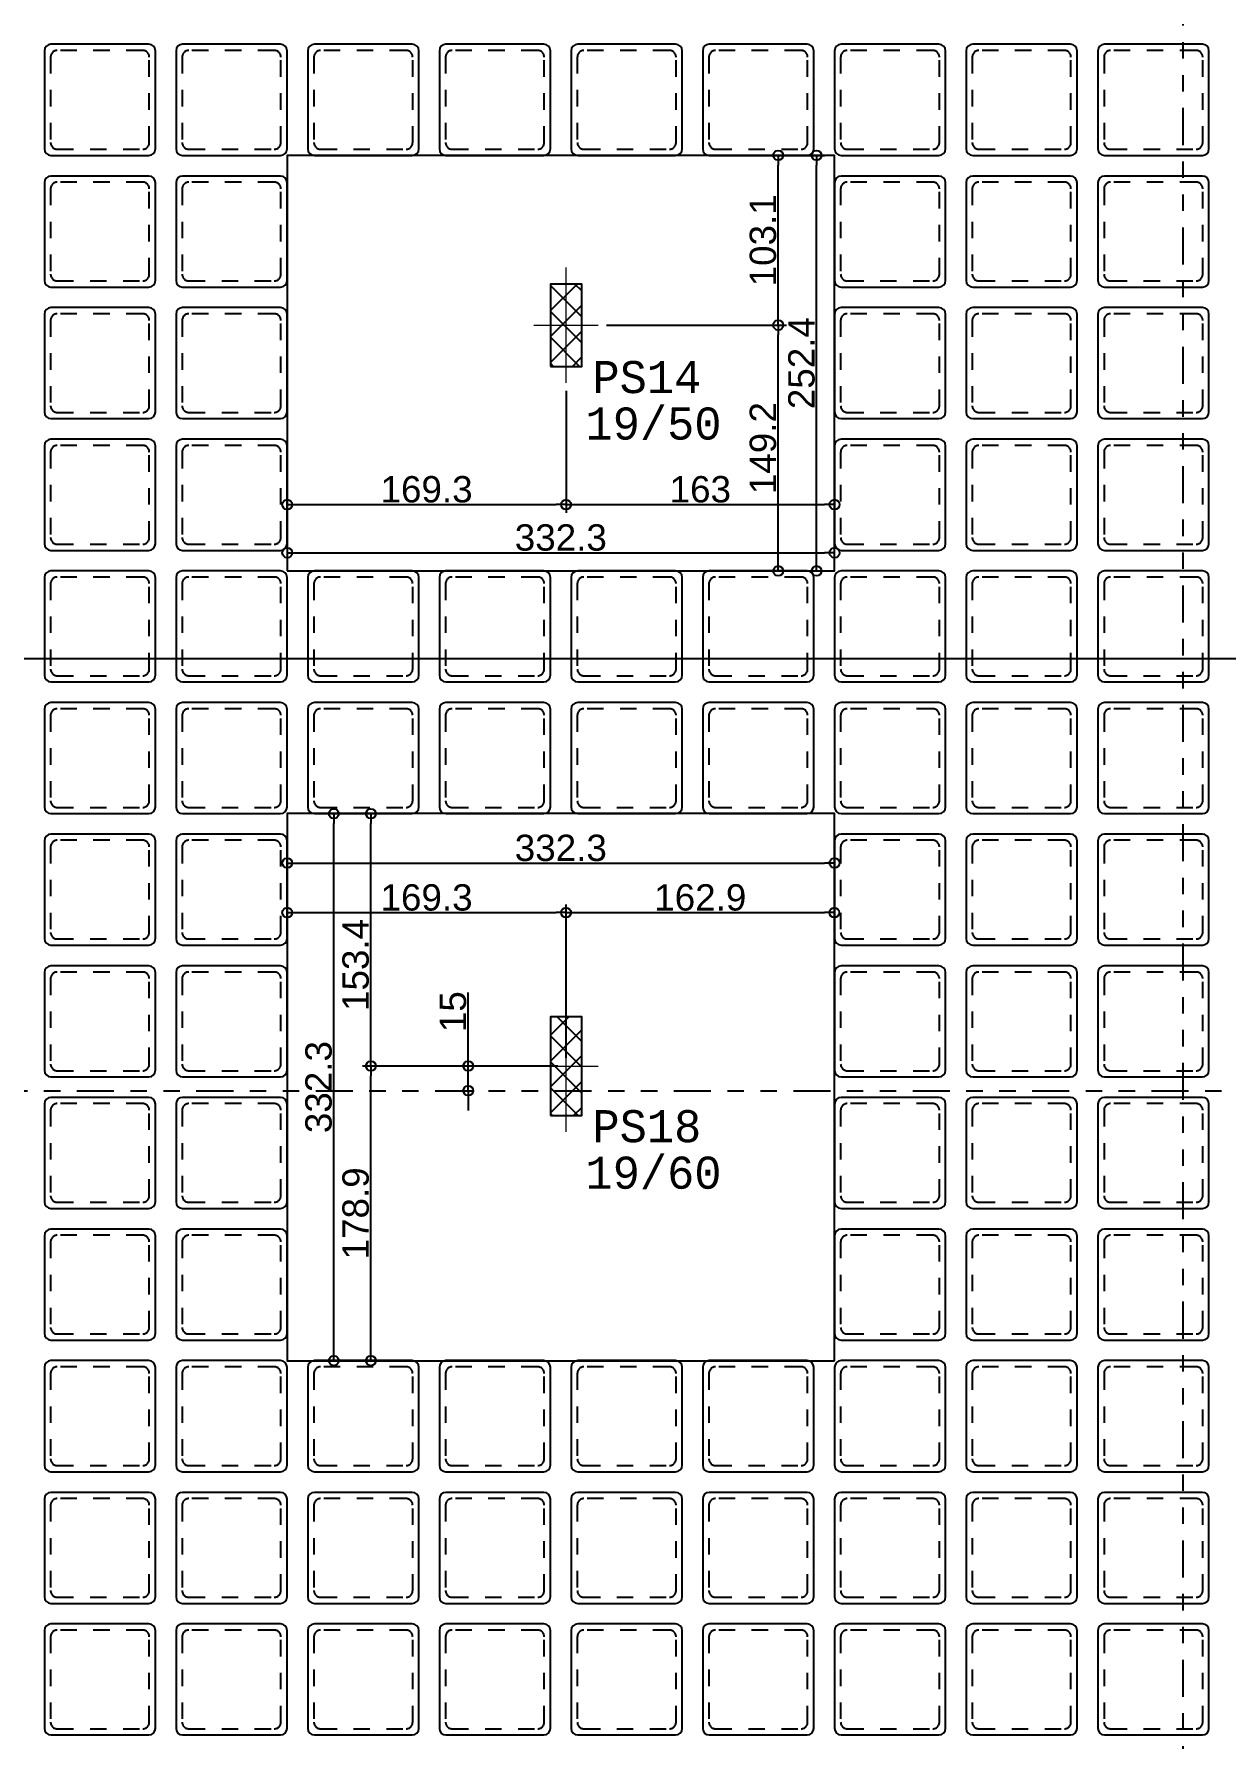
# Model space of a CAD drawing. Header units: millimetres. Extents: x -967 to 563, y -1588 to 506.
# Drawn here: x 50.89 to 58.12, y -235.92 to -225.56 of the extents above; entities that cross this region are included whole.
import ezdxf

# ---------------------------------------------------------------- set-up
doc = ezdxf.new("R2010")
doc.units = ezdxf.units.MM
for name, pattern in [('CYPE_RAYAPUNTOPUNTO', [0.45, 0.225, -0.075, 0, -0.075, 0, -0.075]), ('DASHDOT', [1, 0.5, -0.25, 0, -0.25]), ('ESTILO_TQS_0001', [1, 0.7, -0.3])]:
    doc.linetypes.add(name, pattern=pattern)
for name, color, linetype in [('1', 5, 'Continuous'), ('12', 4, 'Continuous'), ('208', 13, 'Continuous'), ('251', 5, 'Continuous'), ('252', 153, 'ESTILO_TQS_0001'), ('4', 2, 'Continuous'), ('9', 7, 'Continuous'), ('COTAS', 1, 'Continuous'), ('EIXOS', 8, 'DASHDOT')]:
    doc.layers.add(name, color=color, linetype=linetype)
doc.layers.add('PILAR_EIXOS', color=1, linetype='Continuous', lineweight=0)
doc.styles.add('ARIAL', font='arial.ttf')
doc.styles.add('TQS_LUCIDA_CONSOLE', font='lucon.TTF')
doc.dimstyles.new('AVILLA 100 2', dxfattribs={"dimtxt": 0.16, "dimasz": 0.06, "dimexe": 0.05, "dimexo": 0.05, "dimgap": 0.01, "dimtad": 3, "dimdec": 1, "dimlfac": 100, "dimzin": 9, "dimdsep": 46, "dimtxsty": 'ARIAL', "dimblk": 'ORIGIN', "dimcen": 1.5, "dimclrd": 10, "dimclre": 10, "dimclrt": 7, "dimadec": 0, "dimazin": 0, "dimtfac": 1, "dimtdec": 1, "dimtmove": 0, "dimatfit": 1, "dimfxl": 1, "dimarcsym": 0})
pattern_1 = [(45, (685.15059, -106.08026), (-0.078577241, 0.078577241), []), (135, (685.15059, -106.08026), (-0.078577241, -0.078577241), [])]

# ---------------------------------------------------------------- blocks, each defined once
blk = doc.blocks.new('_VAONER063700637000750007500')
at = {"layer": '251', "color": 8}
for p, q in [((29.725, 33.725), (-29.725, 33.725)), ((-33.725, 29.725), (-33.725, -29.725)), ((33.725, -29.725), (33.725, 29.725)), ((-29.725, -33.725), (29.725, -33.725))]:
    blk.add_line(p, q, dxfattribs=at)
for centre, start, end in [((-29.725, 29.725), 90, 180), ((29.725, 29.725), 0, 90), ((-29.725, -29.725), 180, 270), ((29.725, -29.725), 270, 0)]:
    blk.add_arc(centre, 4, start, end, dxfattribs=at)
at = {"layer": '252', "color": 8}
for p, q in [((-29.975, 25.975), (-29.975, -25.975)), ((25.975, 29.975), (-25.975, 29.975)), ((29.975, -25.975), (29.975, 25.975)), ((-25.975, -29.975), (25.975, -29.975))]:
    blk.add_line(p, q, dxfattribs=at)
for centre, start, end in [((-25.975, 25.975), 90, 180), ((25.975, 25.975), 0, 90), ((-25.975, -25.975), 180, 270), ((25.975, -25.975), 270, 0)]:
    blk.add_arc(centre, 4, start, end, dxfattribs=at)
blk = doc.blocks.new('NERVURADA TÉRREO 1 MODELO 2 (LO) R0')
at = {"layer": '208', "xscale": 0.01, "yscale": 0.01, "zscale": 0.01}
for p in [(723.459, -739.131), (724.258, -739.131), (725.058, -739.131), (725.857, -739.131), (726.657, -739.131), (727.456, -739.131), (728.256, -739.131), (729.055, -739.131), (729.855, -739.131), (723.459, -739.931), (724.258, -739.931), (728.256, -739.931), (729.055, -739.931), (729.855, -739.931), (723.459, -740.73), (724.258, -740.73), (728.256, -740.73), (729.055, -740.73), (729.855, -740.73), (723.459, -741.53), (724.258, -741.53), (728.256, -741.53), (729.055, -741.53), (729.855, -741.53), (723.459, -742.329), (724.258, -742.329), (725.058, -742.329), (725.857, -742.329), (726.657, -742.329), (727.456, -742.329), (728.256, -742.329), (729.055, -742.329), (729.855, -742.329), (723.459, -743.129), (724.258, -743.129), (725.058, -743.129), (725.857, -743.129), (726.657, -743.129), (727.456, -743.129), (728.256, -743.129), (729.055, -743.129), (729.855, -743.129), (723.459, -743.928), (724.258, -743.928), (728.256, -743.928), (729.055, -743.928), (729.855, -743.928), (723.459, -744.728), (724.258, -744.728), (728.256, -744.728), (729.055, -744.728), (729.855, -744.728), (723.459, -745.527), (724.258, -745.527), (728.256, -745.527), (729.055, -745.527), (729.855, -745.527), (723.459, -746.327), (724.258, -746.327), (728.256, -746.327), (729.055, -746.327), (729.855, -746.327), (723.459, -747.126), (724.258, -747.126), (725.058, -747.126), (725.857, -747.126), (726.657, -747.126), (727.456, -747.126), (728.256, -747.126), (729.055, -747.126), (729.855, -747.126), (723.459, -747.926), (724.258, -747.926), (725.058, -747.926), (725.857, -747.926), (726.657, -747.926), (727.456, -747.926), (728.256, -747.926), (729.055, -747.926), (729.855, -747.926), (723.459, -748.725), (724.258, -748.725), (725.058, -748.725), (725.857, -748.725), (726.657, -748.725), (727.456, -748.725), (728.256, -748.725), (729.055, -748.725), (729.855, -748.725)]:
    blk.add_blockref('_VAONER063700637000750007500', p, dxfattribs=at)
blk = doc.blocks.new('Eixos do pilar')
at = {"layer": 'PILAR_EIXOS'}
for p, q in [((0, -0.5), (0, 0.5)), ((-0.5, 0), (0.5, 0))]:
    blk.add_line(p, q, dxfattribs=at)
blk = doc.blocks.new('EIXOS DE OBRA TERREO1')
at = {"layer": 'EIXOS', "linetype": 'CYPE_RAYAPUNTOPUNTO'}
for p, q in [((730.0342, -130.4804), (730.0342, -190.271)), ((699.3939, -145.1497), (774.5346, -145.1497))]:
    blk.add_line(p, q, dxfattribs=at)
blk = doc.blocks.new('_Origin')
at = {"color": 0, "linetype": 'ByBlock', "lineweight": -2}
blk.add_line((0, 0), (-1, 0), dxfattribs=at)
blk.add_circle((0, 0), 0.5, dxfattribs=at)
blk = doc.blocks.new('*D663')
at = {"layer": 'COTAS', "color": 10, "linetype": 'ByBlock', "lineweight": -2, "transparency": 16777216}
for p, q in [((835.464, -572.92), (835.464, -573.66)), ((833.771, -573.601), (833.771, -573.66)), ((833.831, -573.61), (835.404, -573.61))]:
    blk.add_line(p, q, dxfattribs=at)
at = {"layer": 'Defpoints', "color": 0, "linetype": 'ByBlock', "transparency": 16777216}
for p in [(835.464, -572.87), (833.771, -573.551), (835.464, -573.61)]:
    blk.add_point(p, dxfattribs=at)
at = {"layer": 'COTAS', "color": 10, "linetype": 'ByBlock', "lineweight": -2, "transparency": 16777216, "xscale": 0.06, "yscale": 0.06, "zscale": 0.06, "rotation": 180}
blk.add_blockref('_Origin', (833.771, -573.61), dxfattribs=at)
at = {"layer": 'COTAS', "color": 10, "linetype": 'ByBlock', "lineweight": -2, "transparency": 16777216, "xscale": 0.06, "yscale": 0.06, "zscale": 0.06}
blk.add_blockref('_Origin', (835.464, -573.61), dxfattribs=at)
at = {"layer": 'COTAS', "color": 7, "linetype": 'ByBlock', "transparency": 16777216, "insert": (834.617, -573.518), "char_height": 0.16, "attachment_point": 5, "style": 'ARIAL'}
blk.add_mtext('169.3', dxfattribs=at)
blk = doc.blocks.new('*D664')
at = {"layer": 'COTAS', "color": 10, "linetype": 'ByBlock', "lineweight": -2, "transparency": 16777216}
for p, q in [((835.464, -572.92), (835.464, -573.66)), ((835.524, -573.61), (837.034, -573.61))]:
    blk.add_line(p, q, dxfattribs=at)
at = {"layer": 'Defpoints', "color": 0, "linetype": 'ByBlock', "transparency": 16777216}
for p in [(835.464, -572.87), (837.094, -573.61), (837.094, -573.61)]:
    blk.add_point(p, dxfattribs=at)
at = {"layer": 'COTAS', "color": 10, "linetype": 'ByBlock', "lineweight": -2, "transparency": 16777216, "xscale": 0.06, "yscale": 0.06, "zscale": 0.06, "rotation": 180}
blk.add_blockref('_Origin', (835.464, -573.61), dxfattribs=at)
at = {"layer": 'COTAS', "color": 10, "linetype": 'ByBlock', "lineweight": -2, "transparency": 16777216, "xscale": 0.06, "yscale": 0.06, "zscale": 0.06}
blk.add_blockref('_Origin', (837.094, -573.61), dxfattribs=at)
at = {"layer": 'COTAS', "color": 7, "linetype": 'ByBlock', "transparency": 16777216, "insert": (836.279, -573.518), "char_height": 0.16, "attachment_point": 5, "style": 'ARIAL'}
blk.add_mtext('163', dxfattribs=at)
blk = doc.blocks.new('*D665')
at = {"layer": 'COTAS', "color": 10, "linetype": 'ByBlock', "lineweight": -2, "transparency": 16777216}
blk.add_line((833.831, -573.903), (837.034, -573.903), dxfattribs=at)
at = {"layer": 'Defpoints', "color": 0, "linetype": 'ByBlock', "transparency": 16777216}
for p in [(833.771, -573.903), (837.094, -573.903), (837.094, -573.903)]:
    blk.add_point(p, dxfattribs=at)
at = {"layer": 'COTAS', "color": 10, "linetype": 'ByBlock', "lineweight": -2, "transparency": 16777216, "xscale": 0.06, "yscale": 0.06, "zscale": 0.06, "rotation": 180}
blk.add_blockref('_Origin', (833.771, -573.903), dxfattribs=at)
at = {"layer": 'COTAS', "color": 10, "linetype": 'ByBlock', "lineweight": -2, "transparency": 16777216, "xscale": 0.06, "yscale": 0.06, "zscale": 0.06}
blk.add_blockref('_Origin', (837.094, -573.903), dxfattribs=at)
at = {"layer": 'COTAS', "color": 7, "linetype": 'ByBlock', "transparency": 16777216, "insert": (835.432, -573.811), "char_height": 0.16, "attachment_point": 5, "style": 'ARIAL'}
blk.add_mtext('332.3', dxfattribs=at)
blk = doc.blocks.new('*D666')
at = {"layer": 'COTAS', "color": 10, "linetype": 'ByBlock', "lineweight": -2, "transparency": 16777216}
for p, q in [((835.709, -572.52), (836.802, -572.52)), ((836.752, -573.953), (836.752, -572.58)), ((836.879, -574.013), (836.702, -574.013))]:
    blk.add_line(p, q, dxfattribs=at)
at = {"layer": 'Defpoints', "color": 0, "linetype": 'ByBlock', "transparency": 16777216}
for p in [(835.659, -572.52), (836.752, -572.52), (836.929, -574.013)]:
    blk.add_point(p, dxfattribs=at)
at = {"layer": 'COTAS', "color": 10, "linetype": 'ByBlock', "lineweight": -2, "transparency": 16777216, "xscale": 0.06, "yscale": 0.06, "zscale": 0.06}
for p, rotation in [((836.752, -572.52), 90), ((836.752, -574.013), 270)]:
    blk.add_blockref('_Origin', p, dxfattribs=dict(at, rotation=rotation))
at = {"layer": 'COTAS', "color": 7, "linetype": 'ByBlock', "transparency": 16777216, "insert": (836.66, -573.267), "char_height": 0.16, "attachment_point": 5, "rotation": 90, "style": 'ARIAL'}
blk.add_mtext('149.2', dxfattribs=at)
blk = doc.blocks.new('*D667')
at = {"layer": 'COTAS', "color": 10, "linetype": 'ByBlock', "lineweight": -2, "transparency": 16777216}
for p, q in [((836.752, -572.46), (836.752, -571.549)), ((835.709, -572.52), (836.802, -572.52))]:
    blk.add_line(p, q, dxfattribs=at)
at = {"layer": 'Defpoints', "color": 0, "linetype": 'ByBlock', "transparency": 16777216}
for p in [(836.752, -571.489), (836.752, -571.489), (835.659, -572.52)]:
    blk.add_point(p, dxfattribs=at)
at = {"layer": 'COTAS', "color": 10, "linetype": 'ByBlock', "lineweight": -2, "transparency": 16777216, "xscale": 0.06, "yscale": 0.06, "zscale": 0.06}
for p, rotation in [((836.752, -571.489), 90), ((836.752, -572.52), 270)]:
    blk.add_blockref('_Origin', p, dxfattribs=dict(at, rotation=rotation))
at = {"layer": 'COTAS', "color": 7, "linetype": 'ByBlock', "transparency": 16777216, "insert": (836.66, -572.005), "char_height": 0.16, "attachment_point": 5, "rotation": 90, "style": 'ARIAL'}
blk.add_mtext('103.1', dxfattribs=at)
blk = doc.blocks.new('*D668')
at = {"layer": 'COTAS', "color": 10, "linetype": 'ByBlock', "lineweight": -2, "transparency": 16777216}
for p, q in [((836.802, -571.489), (837.035, -571.489)), ((836.985, -573.953), (836.985, -571.549)), ((836.802, -574.013), (837.035, -574.013))]:
    blk.add_line(p, q, dxfattribs=at)
at = {"layer": 'Defpoints', "color": 0, "linetype": 'ByBlock', "transparency": 16777216}
for p in [(836.752, -571.489), (836.985, -571.489), (836.752, -574.013)]:
    blk.add_point(p, dxfattribs=at)
at = {"layer": 'COTAS', "color": 10, "linetype": 'ByBlock', "lineweight": -2, "transparency": 16777216, "xscale": 0.06, "yscale": 0.06, "zscale": 0.06}
for p, rotation in [((836.985, -571.489), 90), ((836.985, -574.013), 270)]:
    blk.add_blockref('_Origin', p, dxfattribs=dict(at, rotation=rotation))
at = {"layer": 'COTAS', "color": 7, "linetype": 'ByBlock', "transparency": 16777216, "insert": (836.894, -572.751), "char_height": 0.16, "attachment_point": 5, "rotation": 90, "style": 'ARIAL'}
blk.add_mtext('252.4', dxfattribs=at)
blk = doc.blocks.new('*D720')
at = {"layer": 'COTAS', "color": 10, "linetype": 'ByBlock', "lineweight": -2, "transparency": 16777216}
for p, q in [((833.771, -576.196), (833.771, -576.038)), ((833.831, -576.088), (835.404, -576.088)), ((835.464, -576.97), (835.464, -576.038))]:
    blk.add_line(p, q, dxfattribs=at)
at = {"layer": 'Defpoints', "color": 0, "linetype": 'ByBlock', "transparency": 16777216}
for p in [(835.464, -576.088), (833.771, -576.246), (835.464, -577.02)]:
    blk.add_point(p, dxfattribs=at)
at = {"layer": 'COTAS', "color": 10, "linetype": 'ByBlock', "lineweight": -2, "transparency": 16777216, "xscale": 0.06, "yscale": 0.06, "zscale": 0.06, "rotation": 180}
blk.add_blockref('_Origin', (833.771, -576.088), dxfattribs=at)
at = {"layer": 'COTAS', "color": 10, "linetype": 'ByBlock', "lineweight": -2, "transparency": 16777216, "xscale": 0.06, "yscale": 0.06, "zscale": 0.06}
blk.add_blockref('_Origin', (835.464, -576.088), dxfattribs=at)
at = {"layer": 'COTAS', "color": 7, "linetype": 'ByBlock', "transparency": 16777216, "insert": (834.617, -575.997), "char_height": 0.16, "attachment_point": 5, "style": 'ARIAL'}
blk.add_mtext('169.3', dxfattribs=at)
blk = doc.blocks.new('*D721')
at = {"layer": 'COTAS', "color": 10, "linetype": 'ByBlock', "lineweight": -2, "transparency": 16777216}
for p, q in [((835.464, -576.97), (835.464, -576.038)), ((835.524, -576.088), (837.033, -576.088))]:
    blk.add_line(p, q, dxfattribs=at)
at = {"layer": 'Defpoints', "color": 0, "linetype": 'ByBlock', "transparency": 16777216}
for p in [(837.093, -576.088), (837.093, -576.088), (835.464, -577.02)]:
    blk.add_point(p, dxfattribs=at)
at = {"layer": 'COTAS', "color": 10, "linetype": 'ByBlock', "lineweight": -2, "transparency": 16777216, "xscale": 0.06, "yscale": 0.06, "zscale": 0.06, "rotation": 180}
blk.add_blockref('_Origin', (835.464, -576.088), dxfattribs=at)
at = {"layer": 'COTAS', "color": 10, "linetype": 'ByBlock', "lineweight": -2, "transparency": 16777216, "xscale": 0.06, "yscale": 0.06, "zscale": 0.06}
blk.add_blockref('_Origin', (837.093, -576.088), dxfattribs=at)
at = {"layer": 'COTAS', "color": 7, "linetype": 'ByBlock', "transparency": 16777216, "insert": (836.279, -575.997), "char_height": 0.16, "attachment_point": 5, "style": 'ARIAL'}
blk.add_mtext('162.9', dxfattribs=at)
blk = doc.blocks.new('*D722')
at = {"layer": 'COTAS', "color": 10, "linetype": 'ByBlock', "lineweight": -2, "transparency": 16777216}
blk.add_line((833.831, -575.787), (837.034, -575.787), dxfattribs=at)
at = {"layer": 'Defpoints', "color": 0, "linetype": 'ByBlock', "transparency": 16777216}
for p in [(833.771, -575.787), (837.094, -575.787), (837.094, -575.787)]:
    blk.add_point(p, dxfattribs=at)
at = {"layer": 'COTAS', "color": 10, "linetype": 'ByBlock', "lineweight": -2, "transparency": 16777216, "xscale": 0.06, "yscale": 0.06, "zscale": 0.06, "rotation": 180}
blk.add_blockref('_Origin', (833.771, -575.787), dxfattribs=at)
at = {"layer": 'COTAS', "color": 10, "linetype": 'ByBlock', "lineweight": -2, "transparency": 16777216, "xscale": 0.06, "yscale": 0.06, "zscale": 0.06}
blk.add_blockref('_Origin', (837.094, -575.787), dxfattribs=at)
at = {"layer": 'COTAS', "color": 7, "linetype": 'ByBlock', "transparency": 16777216, "insert": (835.432, -575.696), "char_height": 0.16, "attachment_point": 5, "style": 'ARIAL'}
blk.add_mtext('332.3', dxfattribs=at)
blk = doc.blocks.new('*D723')
at = {"layer": 'COTAS', "color": 10, "linetype": 'ByBlock', "lineweight": -2, "transparency": 16777216}
for p, q in [((835.219, -577.02), (834.229, -577.02)), ((834.279, -578.75), (834.279, -577.08))]:
    blk.add_line(p, q, dxfattribs=at)
at = {"layer": 'Defpoints', "color": 0, "linetype": 'ByBlock', "transparency": 16777216}
for p in [(834.279, -577.02), (835.269, -577.02), (834.279, -578.81)]:
    blk.add_point(p, dxfattribs=at)
at = {"layer": 'COTAS', "color": 10, "linetype": 'ByBlock', "lineweight": -2, "transparency": 16777216, "xscale": 0.06, "yscale": 0.06, "zscale": 0.06}
for p, rotation in [((834.279, -577.02), 90), ((834.279, -578.81), 270)]:
    blk.add_blockref('_Origin', p, dxfattribs=dict(at, rotation=rotation))
at = {"layer": 'COTAS', "color": 7, "linetype": 'ByBlock', "transparency": 16777216, "insert": (834.187, -577.915), "char_height": 0.16, "attachment_point": 5, "rotation": 90, "style": 'ARIAL'}
blk.add_mtext('178.9', dxfattribs=at)
blk = doc.blocks.new('*D724')
at = {"layer": 'COTAS', "color": 10, "linetype": 'ByBlock', "lineweight": -2, "transparency": 16777216}
for p, q in [((834.279, -576.96), (834.279, -575.547)), ((835.219, -577.02), (834.229, -577.02))]:
    blk.add_line(p, q, dxfattribs=at)
at = {"layer": 'Defpoints', "color": 0, "linetype": 'ByBlock', "transparency": 16777216}
for p in [(834.279, -575.487), (834.279, -575.487), (835.269, -577.02)]:
    blk.add_point(p, dxfattribs=at)
at = {"layer": 'COTAS', "color": 10, "linetype": 'ByBlock', "lineweight": -2, "transparency": 16777216, "xscale": 0.06, "yscale": 0.06, "zscale": 0.06}
for p, rotation in [((834.279, -575.487), 90), ((834.279, -577.02), 270)]:
    blk.add_blockref('_Origin', p, dxfattribs=dict(at, rotation=rotation))
at = {"layer": 'COTAS', "color": 7, "linetype": 'ByBlock', "transparency": 16777216, "insert": (834.187, -576.406), "char_height": 0.16, "attachment_point": 5, "rotation": 90, "style": 'ARIAL'}
blk.add_mtext('153.4', dxfattribs=at)
blk = doc.blocks.new('*D725')
at = {"layer": 'COTAS', "color": 10, "linetype": 'ByBlock', "lineweight": -2, "transparency": 16777216}
blk.add_line((834.054, -578.75), (834.054, -575.547), dxfattribs=at)
at = {"layer": 'Defpoints', "color": 0, "linetype": 'ByBlock', "transparency": 16777216}
for p in [(834.054, -575.487), (834.054, -575.487), (834.054, -578.81)]:
    blk.add_point(p, dxfattribs=at)
at = {"layer": 'COTAS', "color": 10, "linetype": 'ByBlock', "lineweight": -2, "transparency": 16777216, "xscale": 0.06, "yscale": 0.06, "zscale": 0.06}
for p, rotation in [((834.054, -575.487), 90), ((834.054, -578.81), 270)]:
    blk.add_blockref('_Origin', p, dxfattribs=dict(at, rotation=rotation))
at = {"layer": 'COTAS', "color": 7, "linetype": 'ByBlock', "transparency": 16777216, "insert": (833.962, -577.148), "char_height": 0.16, "attachment_point": 5, "rotation": 90, "style": 'ARIAL'}
blk.add_mtext('332.3', dxfattribs=at)
blk = doc.blocks.new('*D777')
at = {"layer": 'COTAS', "color": 10, "linetype": 'ByBlock', "lineweight": -2, "transparency": 16777216}
blk.add_line((812.908, -574.544), (881.914, -574.544), dxfattribs=at)
at = {"layer": 'Defpoints', "color": 0, "linetype": 'ByBlock', "transparency": 16777216}
for p in [(812.848, -574.544), (881.974, -574.544), (881.974, -574.544)]:
    blk.add_point(p, dxfattribs=at)
at = {"layer": 'COTAS', "color": 10, "linetype": 'ByBlock', "lineweight": -2, "transparency": 16777216, "xscale": 0.06, "yscale": 0.06, "zscale": 0.06, "rotation": 180}
blk.add_blockref('_Origin', (812.848, -574.544), dxfattribs=at)
at = {"layer": 'COTAS', "color": 10, "linetype": 'ByBlock', "lineweight": -2, "transparency": 16777216, "xscale": 0.06, "yscale": 0.06, "zscale": 0.06}
blk.add_blockref('_Origin', (881.974, -574.544), dxfattribs=at)
at = {"layer": 'COTAS', "color": 7, "linetype": 'ByBlock', "transparency": 16777216, "insert": (847.411, -574.452), "char_height": 0.16, "attachment_point": 5, "style": 'ARIAL'}
blk.add_mtext('6912.7', dxfattribs=at)
blk = doc.blocks.new('*D647')
at = {"layer": 'COTAS', "color": 10, "linetype": 'ByBlock', "lineweight": -2, "transparency": 16777216}
for p, q in [((834.87, -576.96), (834.87, -576.573)), ((835.414, -577.02), (834.82, -577.02)), ((834.87, -577.17), (834.87, -577.02)), ((834.87, -577.23), (834.87, -577.29))]:
    blk.add_line(p, q, dxfattribs=at)
at = {"layer": 'Defpoints', "color": 0, "linetype": 'ByBlock', "transparency": 16777216}
for p in [(835.464, -577.02), (834.87, -577.17), (834.87, -577.17)]:
    blk.add_point(p, dxfattribs=at)
at = {"layer": 'COTAS', "color": 10, "linetype": 'ByBlock', "lineweight": -2, "transparency": 16777216, "xscale": 0.06, "yscale": 0.06, "zscale": 0.06}
for p, rotation in [((834.87, -577.02), 270), ((834.87, -577.17), 90)]:
    blk.add_blockref('_Origin', p, dxfattribs=dict(at, rotation=rotation))
at = {"layer": 'COTAS', "color": 7, "linetype": 'ByBlock', "transparency": 16777216, "insert": (834.778, -576.69), "char_height": 0.16, "attachment_point": 5, "rotation": 90, "style": 'ARIAL'}
blk.add_mtext('15', dxfattribs=at)
blk = doc.blocks.new('COTAS TÉRREO (LO) R0')
at = {"layer": 'COTAS', "linetype": 'ByBlock'}
for base, p1, p2, picture, middle in [((836.7521, -571.4894), (835.6592, -572.5204), (836.7521, -571.4894), '*D667', (836.6604, -572.0049)), ((836.9853300713, -571.4893861131), (836.7521164512, -574.0128861131), (836.7521164512, -571.4893861131), '*D668', (836.8936383932, -572.7511361131)), ((836.7521164512, -572.5203861132), (836.9287448043, -574.0128861131), (835.6592448012, -572.5203861132), '*D666', (836.6604247732, -573.2666361132)), ((834.0542, -575.4869), (834.0542, -578.8099), (834.0542, -575.4869), '*D725', (833.9624, -577.1484)), ((834.2786191899, -577.0203861132), (834.2786191899, -578.8098861131), (835.2692448012, -577.0203861132), '*D723', (834.1869275119, -577.9151361132))]:
    dim = blk.add_linear_dim(base=base, p1=p1, p2=p2, angle=90, dimstyle='AVILLA 100 2', dxfattribs=at)
    dim.commit()
    dim.dimension.update_dxf_attribs({"geometry": picture, "text_midpoint": middle})
for base, p1, p2, picture, middle in [((835.464244801, -573.609945233), (833.770744804, -573.550636113), (835.464244801, -572.870386113), '*D663', (834.617494803, -573.518198985)), ((837.093744804, -573.609945233), (835.464244801, -572.870386113), (837.093744804, -573.609945233), '*D664', (836.278994803, -573.518198985)), ((837.0937, -573.9027), (833.7707, -573.9027), (837.0937, -573.9027), '*D665', (835.4322, -573.811)), ((881.97424, -574.54418), (812.84766, -574.54418), (881.97424, -574.54418), '*D777', (847.41095, -574.45249)), ((837.0937, -575.7874), (833.7707, -575.7874), (837.0937, -575.7874), '*D722', (835.4322, -575.6956)), ((835.464244798, -576.088362456), (833.770744804, -576.246386113), (835.464244798, -577.020386113), '*D720', (834.617494801, -575.996616208)), ((837.0932, -576.0884), (835.4642, -577.0204), (837.0932, -576.0884), '*D721', (836.2787, -575.9967))]:
    dim = blk.add_linear_dim(base=base, p1=p1, p2=p2, dimstyle='AVILLA 100 2', dxfattribs=at)
    dim.commit()
    dim.dimension.update_dxf_attribs({"geometry": picture, "text_midpoint": middle})
for base, p1, p2, picture, middle in [((834.2786191899, -575.4868861131), (835.2692448012, -577.0203861132), (834.2786191899, -575.4868861131), '*D724', (834.2786191899, -576.4062965626)), ((834.8702, -577.1704), (835.4643, -577.0204), (834.8702, -577.1704), '*D647', (834.8702, -576.6904))]:
    dim = blk.add_linear_dim(base=base, p1=p1, p2=p2, angle=90, dimstyle='AVILLA 100 2', dxfattribs=at)
    dim.commit()
    dim.dimension.update_dxf_attribs({"geometry": picture, "text_midpoint": middle, "dimtype": 128})

msp = doc.modelspace()

# ---------------------------------------------------------------- hatches: boundary and pattern name
at = {"linetype": 'ByBlock'}
h = msp.add_hatch(dxfattribs=at)
h.set_pattern_fill('ANSI37', color=4, scale=0.035)
h.set_pattern_definition(pattern_1)
h.paths.add_polyline_path([(54.0207, -227.5821), (54.2107, -227.5821), (54.2107, -227.0821), (54.0207, -227.0821)])
h = msp.add_hatch(dxfattribs=at)
h.set_pattern_fill('ANSI37', color=4, scale=0.035)
h.set_pattern_definition(pattern_1)
h.paths.add_polyline_path([(54.0207, -232.1321), (54.2107, -232.1321), (54.2107, -231.5321), (54.0207, -231.5321)])

# ---------------------------------------------------------------- linework, layer by layer
at = {"layer": '1'}
for points in [[(52.4222, -228.8246), (55.7452, -228.8246), (55.7452, -226.3011), (52.4222, -226.3011), (52.4222, -228.8246)], [(55.7452, -233.6216), (55.7452, -230.2986), (52.4222, -230.2986), (52.4222, -233.6216), (55.7452, -233.6216)]]:
    msp.add_lwpolyline(points, dxfattribs=at)
at = {"layer": '4'}
for points in [[(54.0207, -227.5821), (54.2107, -227.5821), (54.2107, -227.0821), (54.0207, -227.0821), (54.0207, -227.5821)], [(54.0207, -232.1321), (54.2107, -232.1321), (54.2107, -231.5321), (54.0207, -231.5321), (54.0207, -232.1321)]]:
    msp.add_lwpolyline(points, dxfattribs=at)

# ---------------------------------------------------------------- block references
at = {"color": 9, "linetype": 'ByBlock'}
msp.add_blockref('EIXOS DE OBRA TERREO1', (-672.1735, -86.8324), dxfattribs=at)
at = {"layer": 'COTAS', "color": 6, "linetype": 'ByBlock'}
msp.add_blockref('COTAS TÉRREO (LO) R0', (-781.3485, 345.1883), dxfattribs=at)
at = {"layer": 'COTAS', "color": 40, "linetype": 'ByBlock', "true_color": 0xf8d731}
msp.add_blockref('NERVURADA TÉRREO 1 MODELO 2 (LO) R0', (-672.1735, 513.1676), dxfattribs=at)
at = {"layer": 'PILAR_EIXOS', "xscale": 0.39}
for p, yscale in [((54.1157, -227.3321), 0.7), ((54.1157, -231.8321), 0.8)]:
    msp.add_blockref('Eixos do pilar', p, dxfattribs=dict(at, yscale=yscale))

# ---------------------------------------------------------------- texts
at = {"layer": '12', "linetype": 'Continuous', "style": 'TQS_LUCIDA_CONSOLE'}
for s, p in [('19/50', (54.2332, -228.027)), ('19/60', (54.2332, -232.577))]:
    msp.add_text(s, height=0.195, dxfattribs=at).set_placement(p)
at = {"layer": '9', "linetype": 'Continuous', "style": 'TQS_LUCIDA_CONSOLE'}
for s, p in [('PS14', (54.2757, -227.7446)), ('PS18', (54.2757, -232.2946))]:
    msp.add_text(s, height=0.195, dxfattribs=at).set_placement(p)

doc.saveas('drawing.dxf')
